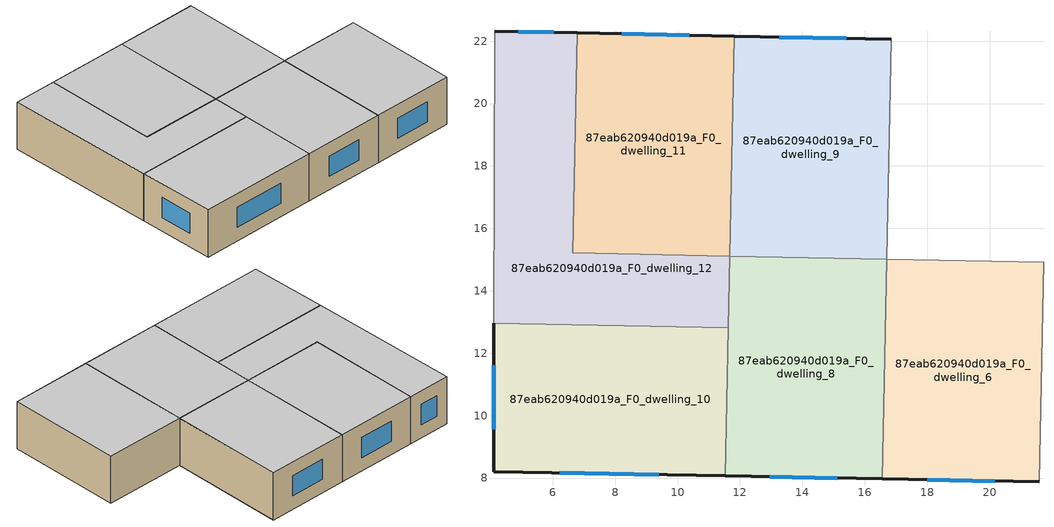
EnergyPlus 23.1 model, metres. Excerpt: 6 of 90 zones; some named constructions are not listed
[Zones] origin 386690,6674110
87eab620940d019a_F0_dwelling_10
 floor ground (EU_floor_Construction): 11.62,12.82 11.52,8.07 4.1,8.21 4.12,12.97 z0
 wall outside (EU_wall_Construction): 4.12,12.97 4.1,8.21 11.52,8.07 z0:3
 wall to 87eab620940d019a_F0_dwelling_12 (EU_wall_Construction): 11.62,12.82 4.12,12.97 z0:3
 wall to 87eab620940d019a_F0_dwelling_8 (EU_wall_Construction): 11.52,8.07 11.62,12.82 z0:3
 window (EU_Window_Construction): 4.11,11.61 4.11,9.57 / 6.22,8.17 9.4,8.11 z0.86:2.14
 ceiling to 87eab620940d019a_F1_dwelling_10 (EU_floor_Construction): 11.52,8.07 11.62,12.82 4.12,12.97 4.1,8.21 z3
87eab620940d019a_F0_dwelling_11
 floor ground (EU_floor_Construction): 11.81,22.16 11.67,15.11 6.64,15.22 6.78,22.27 z0
 wall outside (EU_wall_Construction): 11.81,22.16 6.78,22.27 z0:3
 wall to 87eab620940d019a_F0_dwelling_12 (EU_wall_Construction): 6.78,22.27 6.64,15.22 11.67,15.11 z0:3
 wall to 87eab620940d019a_F0_dwelling_9 (EU_wall_Construction): 11.67,15.12 11.81,22.16 z0:3
 window (EU_Window_Construction): 10.38,22.19 8.22,22.24 z0.86:2.14
 ceiling to 87eab620940d019a_F1_dwelling_11 (EU_floor_Construction): 11.67,15.11 11.81,22.16 6.78,22.27 6.64,15.22 z3
87eab620940d019a_F0_dwelling_12
 floor ground (EU_floor_Construction): 6.78,22.27 6.64,15.22 11.67,15.11 11.62,12.82 4.12,12.97 4.14,22.32 z0
 wall outside (EU_wall_Construction): 6.78,22.27 4.14,22.32 z0:3
 wall adiabatic (EU_wall_Construction): 4.14,22.32 4.12,12.97 z0:3
 wall to 87eab620940d019a_F0_dwelling_8 (EU_wall_Construction): 11.62,12.82 11.67,15.11 z0:3
 window (EU_Window_Construction): 6.03,22.28 4.9,22.31 z0.86:2.14
 ceiling to 87eab620940d019a_F1_dwelling_12 (EU_floor_Construction): 11.62,12.82 11.67,15.11 6.64,15.22 6.78,22.27 4.14,22.32 4.12,12.97 z3
87eab620940d019a_F0_dwelling_6
 floor ground (EU_floor_Construction): 21.74,14.91 21.6,7.88 16.56,7.97 16.7,15.02 z0
 wall outside (EU_wall_Construction): 16.56,7.97 21.6,7.88 z0:3
 wall to 87eab620940d019a_F0_dwelling_7 (EU_wall_Construction): 21.74,14.91 16.7,15.02 z0:3
 wall to 87eab620940d019a_F0_dwelling_4 (EU_wall_Construction): 21.6,7.88 21.74,14.91 z0:3
 wall to 87eab620940d019a_F0_dwelling_8 (EU_wall_Construction): 16.7,15.01 16.56,7.97 z0:3
 window (EU_Window_Construction): 18,7.95 20.16,7.91 z0.86:2.14
 ceiling to 87eab620940d019a_F1_dwelling_6 (EU_floor_Construction): 21.6,7.88 21.74,14.91 16.7,15.02 16.56,7.97 z3
87eab620940d019a_F0_dwelling_8
 floor ground (EU_floor_Construction): 16.7,15.01 16.56,7.97 11.52,8.07 11.67,15.12 z0
 wall outside (EU_wall_Construction): 11.52,8.07 16.56,7.97 z0:3
 wall to 87eab620940d019a_F0_dwelling_9 (EU_wall_Construction): 16.7,15.01 11.67,15.12 z0:3
 window (EU_Window_Construction): 12.96,8.04 15.12,8 z0.86:2.14
 ceiling to 87eab620940d019a_F1_dwelling_8 (EU_floor_Construction): 16.56,7.97 16.7,15.01 11.67,15.12 11.52,8.07 z3
87eab620940d019a_F0_dwelling_9
 floor ground (EU_floor_Construction): 16.85,22.06 16.7,15.01 11.67,15.12 11.81,22.16 z0
 wall outside (EU_wall_Construction): 16.85,22.06 11.81,22.16 z0:3
 wall to 87eab620940d019a_F0_dwelling_7 (EU_wall_Construction): 16.7,15.02 16.85,22.06 z0:3
 window (EU_Window_Construction): 15.41,22.09 13.25,22.13 z0.86:2.14
 ceiling to 87eab620940d019a_F1_dwelling_9 (EU_floor_Construction): 16.7,15.01 16.85,22.06 11.81,22.16 11.67,15.12 z3
[SCHEDULE:FILE] Column Number=1; Rows to Skip at Top=0; Number of Hours of Data=8760; Column Separator=Comma; Interpolate to Timestep=No; Minutes per Item=60; Adjust Schedule for Daylight Savings=Yes
Name | File
EU_Step8_GainSchedule_87eab620940d019a_F2_dwelling_3_f000 | ../../schedules/87eab620940d019a/87eab620940d019a_F2_dwelling_3_f000_gain.csv
EU_Step8_GainSchedule_87eab620940d019a_F2_dwelling_4_f000 | ../../schedules/87eab620940d019a/87eab620940d019a_F2_dwelling_4_f000_gain.csv
EU_Step8_GainSchedule_87eab620940d019a_F2_dwelling_5_f000 | ../../schedules/87eab620940d019a/87eab620940d019a_F2_dwelling_5_f000_gain.csv
EU_Step8_GainSchedule_87eab620940d019a_F2_dwelling_6_f000 | ../../schedules/87eab620940d019a/87eab620940d019a_F2_dwelling_6_f000_gain.csv
EU_Step8_GainSchedule_87eab620940d019a_F2_dwelling_7_f000 | ../../schedules/87eab620940d019a/87eab620940d019a_F2_dwelling_7_f000_gain.csv
EU_Step8_GainSchedule_87eab620940d019a_F2_dwelling_8_f000 | ../../schedules/87eab620940d019a/87eab620940d019a_F2_dwelling_8_f000_gain.csv
EU_Step8_GainSchedule_87eab620940d019a_F2_dwelling_9_f000 | ../../schedules/87eab620940d019a/87eab620940d019a_F2_dwelling_9_f000_gain.csv
EU_Step8_GainSchedule_87eab620940d019a_F2_dwelling_10_f000 | ../../schedules/87eab620940d019a/87eab620940d019a_F2_dwelling_10_f000_gain.csv
EU_Step8_GainSchedule_87eab620940d019a_F2_dwelling_11_f000 | ../../schedules/87eab620940d019a/87eab620940d019a_F2_dwelling_11_f000_gain.csv
EU_Step8_GainSchedule_87eab620940d019a_F2_dwelling_12_f000 | ../../schedules/87eab620940d019a/87eab620940d019a_F2_dwelling_12_f000_gain.csv
